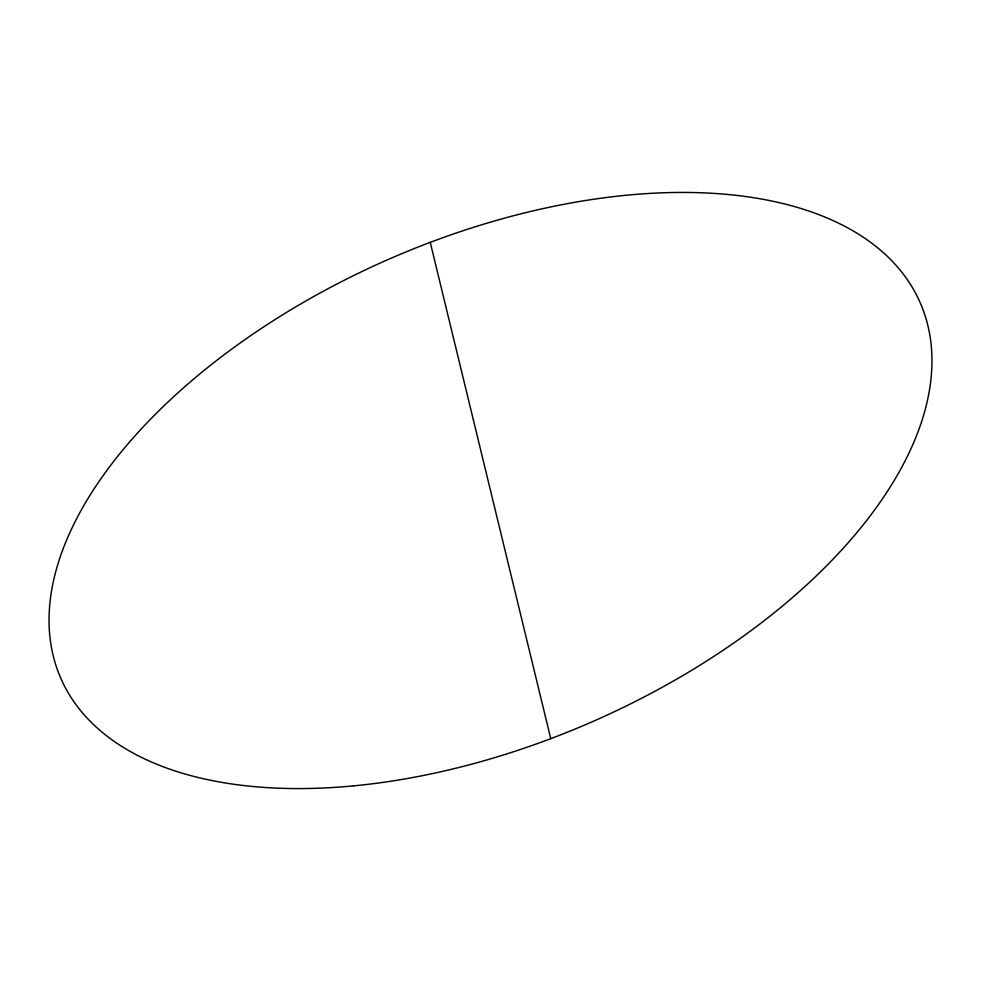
<?xml version="1.0" encoding="UTF-8"?>
<svg xmlns="http://www.w3.org/2000/svg" width="981" height="981" viewBox="0 0 981 981"><rect width="100%" height="100%" fill="white"/><g stroke="black" fill="none" stroke-linecap="round" stroke-linejoin="round"><path stroke-width="1.47" d="M430.242 242.344L550.758 738.656M353.614 785.867A468.93 252.644 -23.6 0 0 922.41 308.095A468.93 252.644 -23.6 0 0 195.477 377.538A468.93 252.644 -23.6 0 0 353.614 785.867"/></g></svg>
